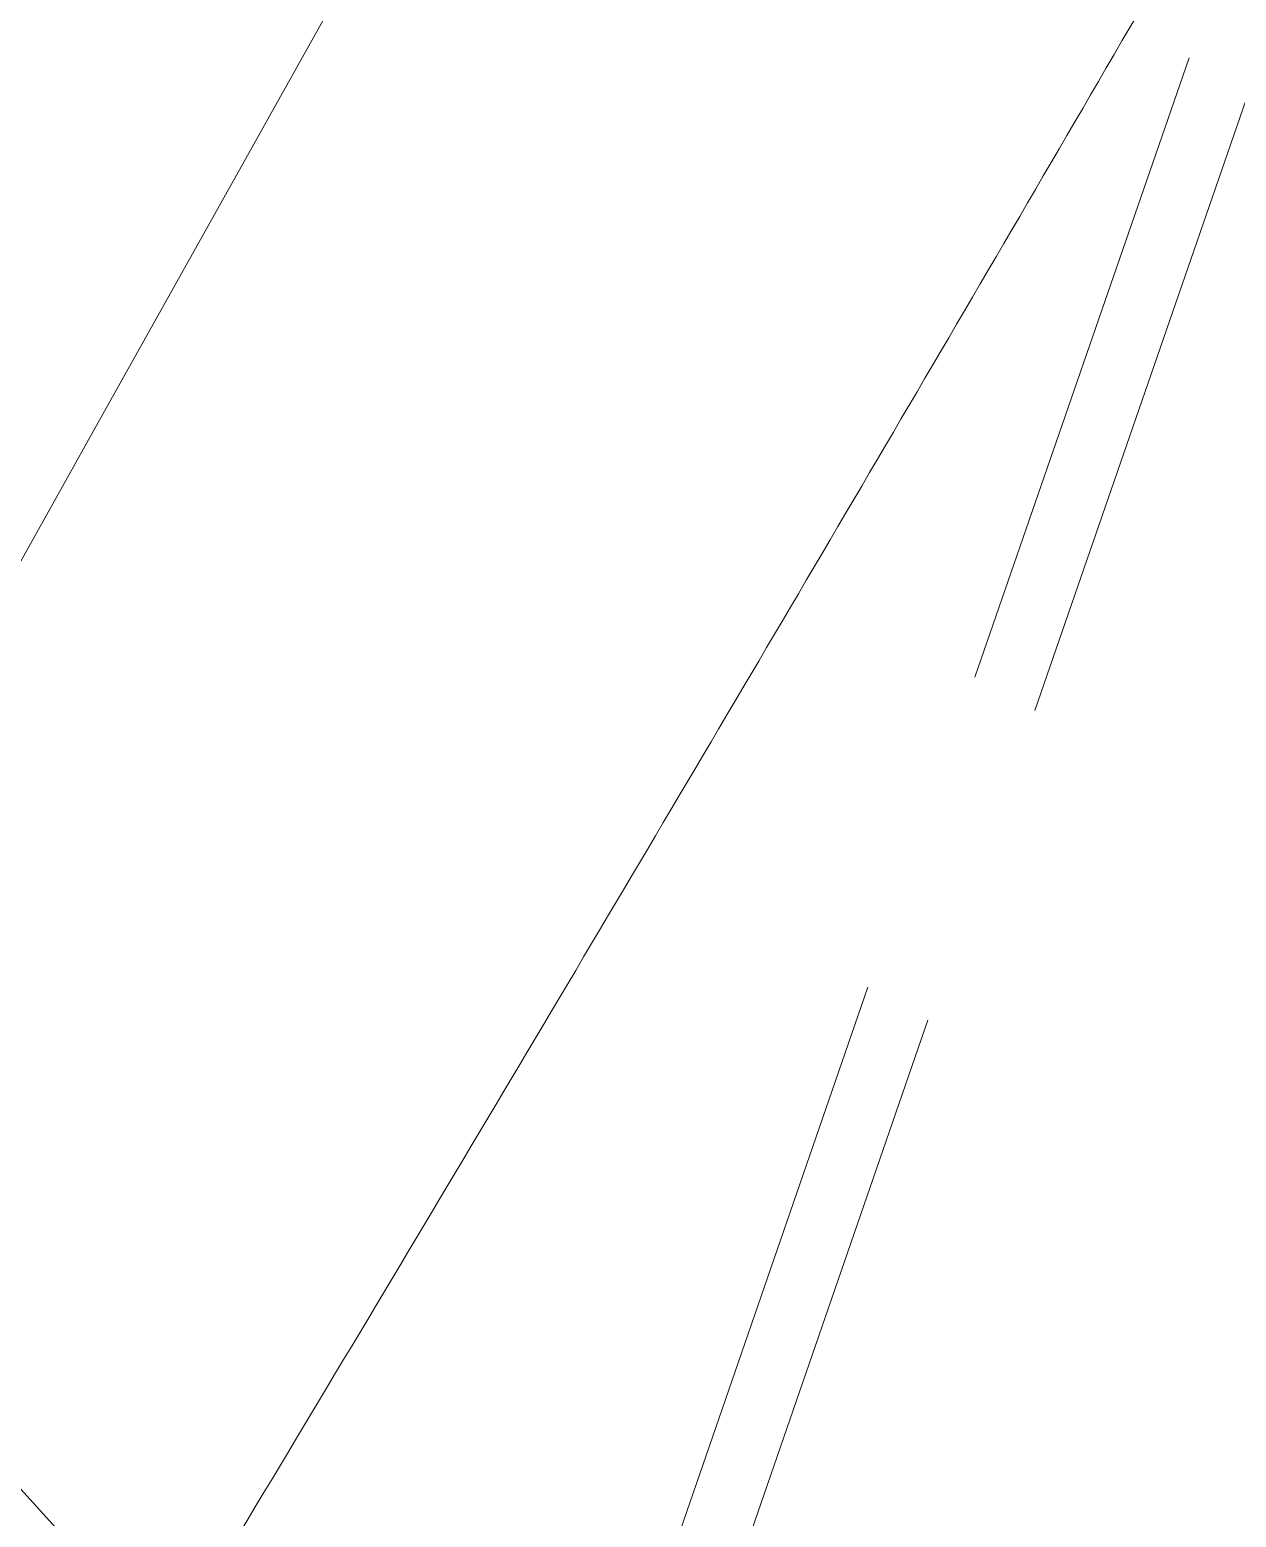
# Model space of a CAD drawing. Header units: metres. Extents: x 1753726 to 1755216, y 5920592 to 5921703.
# Drawn here: x 1755136.07 to 1755141.92, y 5921406.21 to 5921413.42 of the extents above; entities that cross this region are included whole.
import ezdxf

# ---------------------------------------------------------------- set-up
doc = ezdxf.new("R2010")
doc.units = ezdxf.units.M
doc.linetypes.add('HIDDEN2', pattern=[4.7625, 3.175, -1.5875])
for name, color, linetype, lineweight in [('A-DETL-____-MBND', 5, 'HIDDEN2', 9), ('A-FLOR-____-OTLN', 9, 'Continuous', 9), ('A-WALL-____-OTLN', 2, 'Continuous', 9)]:
    doc.layers.add(name, color=color, linetype=linetype, lineweight=lineweight)

# ---------------------------------------------------------------- blocks, each defined once
blk = doc.blocks.new('Main Tunnel - Main Tunnel-3912126-X-ARUP-GL-HERNE_BAY_ALIGNMENT')
at = {"layer": 'A-DETL-____-MBND', "flags": 128}
for points in [[(734.3936, 357.4779), (726.8573, 343.2483), (719.8961, 328.7288), (713.5211, 313.9425), (707.7424, 298.9131), (703.9805, 288.0281)], [(734.6799, 357.3188), (727.1497, 343.1009), (720.1942, 328.5931), (713.8243, 313.8189), (708.0504, 298.8017), (704.2915, 287.9256)]]:
    blk.add_lwpolyline(points, dxfattribs=at)
blk = doc.blocks.new('Link Sewer - Link Sewer-3912439-X-ARUP-GL-HERNE_BAY_ALIGNMENT')
at = {"layer": 'A-DETL-____-MBND'}
blk.add_line((703.1796, 287.8194), (693.9262, 297.9829), dxfattribs=at)
blk = doc.blocks.new('308492-ARUP-STPW-MOD-1600_rvt-1-X-ARUP-GL-HERNE_BAY_ALIGNMENT')
at = {"layer": 'A-WALL-____-OTLN'}
for name in ['Main Tunnel - Main Tunnel-3912126-X-ARUP-GL-HERNE_BAY_ALIGNMENT', 'Link Sewer - Link Sewer-3912439-X-ARUP-GL-HERNE_BAY_ALIGNMENT']:
    blk.add_blockref(name, (1754434.6848, 5921116.5106), dxfattribs=at)
blk = doc.blocks.new('308492-ARUP-STRW-MOD-1700_rvt-1-X-ARUP-GL-HERNE_BAY_ALIGNMENT')
at = {"layer": 'A-FLOR-____-OTLN'}
for p, q in [((1755136.4335, 5921411.5693), (1755137.9999, 5921414.3727)), ((1755137.9999, 5921414.3727), (1755136.4335, 5921411.5693)), ((1755135.6407, 5921410.1505), (1755136.4335, 5921411.5693)), ((1755136.4335, 5921411.5693), (1755135.6407, 5921410.1505))]:
    blk.add_line(p, q, dxfattribs=at)
for points in [[(1755143.1796, 5921416.5086), (1755142.376, 5921415.1081), (1755141.5668, 5921413.7108), (1755140.7518, 5921412.3169)], [(1755140.7518, 5921412.3169), (1755141.5668, 5921413.7108), (1755142.376, 5921415.1081), (1755143.1796, 5921416.5086)], [(1755140.7518, 5921412.3169), (1755139.9369, 5921410.9229), (1755139.1163, 5921409.5323), (1755138.29, 5921408.145)], [(1755138.29, 5921408.145), (1755139.1163, 5921409.5323), (1755139.9369, 5921410.9229), (1755140.7518, 5921412.3169)], [(1755138.29, 5921408.145), (1755137.8769, 5921407.4514), (1755137.4624, 5921406.7586), (1755137.0465, 5921406.0666)], [(1755137.0465, 5921406.0666), (1755137.4624, 5921406.7586), (1755137.8769, 5921407.4514), (1755138.29, 5921408.145)]]:
    blk.add_open_spline(points, degree=3, dxfattribs=at)

msp = doc.modelspace()

# ---------------------------------------------------------------- block references
for name in ['308492-ARUP-STPW-MOD-1600_rvt-1-X-ARUP-GL-HERNE_BAY_ALIGNMENT', '308492-ARUP-STRW-MOD-1700_rvt-1-X-ARUP-GL-HERNE_BAY_ALIGNMENT']:
    msp.add_blockref(name, (0, 0))

doc.saveas('drawing.dxf')
